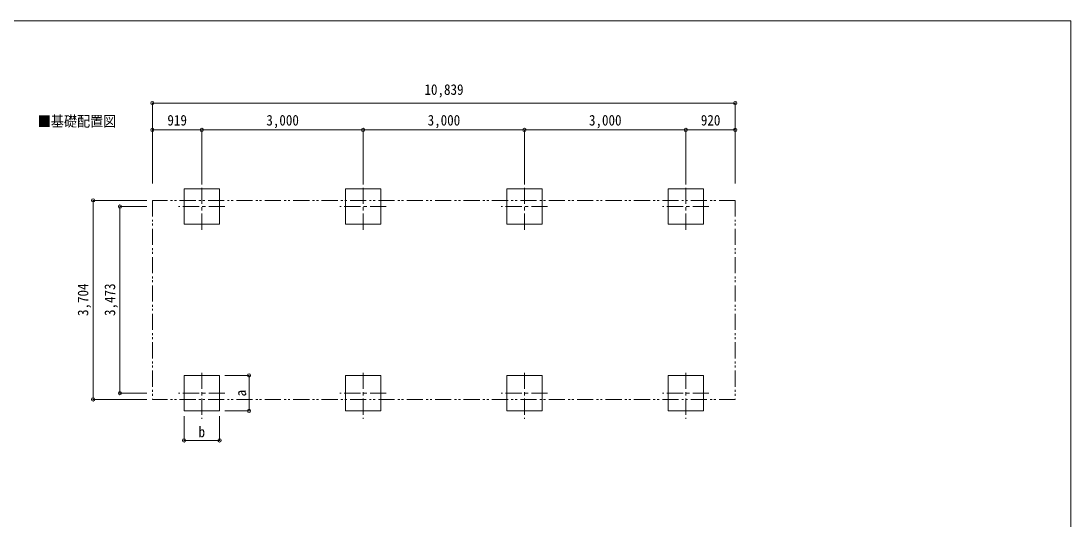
# Model space of a CAD drawing. Units: millimetres at full size, sheet at 1:60. Extents: x -16864 to 16864, y -11640 to 11640.
# Drawn here: x -3509 to 16016, y 2371 to 11640 of the extents above; entities that cross this region are included whole.
import ezdxf
from ezdxf.enums import TextEntityAlignment as Align

# ---------------------------------------------------------------- set-up
doc = ezdxf.new("R2010")
doc.units = ezdxf.units.MM
doc.header["$LTSCALE"] = 60
doc.header["$PDMODE"] = 32
doc.header["$PDSIZE"] = 60
doc.linetypes.add('CHAIN1', pattern=[8, 5, -1, 1, -1])
doc.linetypes.add('DOUBLE_CHAIN1', pattern=[8.8, 5, -1, 0.6, -0.6, 0.6, -1])
for name, color, linetype, lineweight in [('1-2', 134, 'Continuous', 9), ('1-8', 6, 'Continuous', 9), ('1-A', 4, 'CHAIN1', 9), ('F-0', 7, 'Continuous', 9)]:
    doc.layers.add(name, color=color, linetype=linetype, lineweight=lineweight)
doc.layers.add('1-7', color=7, linetype='Continuous')
doc.styles.add('ＭＳ ゴシック', font='')
doc.styles.get('ＭＳ ゴシック').set_extended_font_data('MS Gothic')

msp = doc.modelspace()

# ---------------------------------------------------------------- linework, layer by layer
at = {"layer": '1-2', "color": 6}
for p, q in [((9772.62, 10112.55), (-1066.3, 10112.55)), ((-147.78, 9612.55), (-1066.3, 9612.55)), ((2852.22, 9612.55), (-147.78, 9612.55)), ((5852.22, 9612.55), (2852.22, 9612.55)), ((8852.22, 9612.55), (5852.22, 9612.55)), ((9772.62, 9612.55), (8852.22, 9612.55))]:
    msp.add_line(p, q, dxfattribs=at)
at = {"layer": '1-8'}
for p, q in [((-1066.3, 8614.55), (-1066.3, 10112.55)), ((9772.62, 8614.55), (9772.62, 10112.55)), ((-147.78, 8614.55), (-147.78, 9612.55)), ((2852.22, 8614.55), (2852.22, 9612.55)), ((5852.22, 8614.55), (5852.22, 9612.55)), ((8852.22, 8614.55), (8852.22, 9612.55)), ((-2168.28, 8301.05), (-1168.64, 8301.05)), ((-2168.28, 4597.05), (-2168.28, 8301.05)), ((-1668.64, 8185.55), (-1168.64, 8185.55)), ((-1668.64, 4712.55), (-1668.64, 8185.55)), ((731.4, 5042.55), (281.4, 5042.55)), ((731.4, 4382.55), (731.4, 5042.55)), ((-1668.64, 4712.55), (-1168.64, 4712.55)), ((-2168.28, 4597.05), (-1168.64, 4597.05)), ((731.4, 4382.55), (281.4, 4382.55)), ((-477.64, 3833.55), (-477.64, 4283.55)), ((182.4, 3833.55), (182.4, 4283.55)), ((182.4, 3833.55), (-477.64, 3833.55))]:
    msp.add_line(p, q, dxfattribs=at)
for p in [(-1066.3, 10112.55), (9772.62, 10112.55), (-1066.3, 9612.55), (-147.78, 9612.55), (2852.22, 9612.55), (5852.22, 9612.55), (8852.22, 9612.55), (9772.62, 9612.55), (-2168.28, 8301.05), (-1668.64, 8185.55), (731.4, 5042.55), (-1668.64, 4712.55), (-2168.28, 4597.05), (731.4, 4382.55), (-477.64, 3833.55), (182.4, 3833.55)]:
    msp.add_point(p, dxfattribs=at)
at = {"layer": '1-A'}
for p, q in [((-147.64, 7755.55), (-147.64, 8615.55)), ((2852.36, 7755.55), (2852.36, 8615.55)), ((5852.36, 7755.55), (5852.36, 8615.55)), ((8852.36, 7755.55), (8852.36, 8615.55)), ((282.4, 8185.55), (-577.64, 8185.55)), ((3282.4, 8185.55), (2422.36, 8185.55)), ((6282.4, 8185.55), (5422.36, 8185.55)), ((9282.4, 8185.55), (8422.36, 8185.55)), ((-147.64, 5092.55), (-147.64, 4232.55)), ((2852.36, 5092.55), (2852.36, 4232.55)), ((5852.36, 5092.55), (5852.36, 4232.55)), ((8852.36, 5092.55), (8852.36, 4232.55)), ((282.4, 4712.55), (-577.64, 4712.55)), ((3282.4, 4712.55), (2422.36, 4712.55)), ((6282.4, 4712.55), (5422.36, 4712.55)), ((9282.4, 4712.55), (8422.36, 4712.55))]:
    msp.add_line(p, q, dxfattribs=at)
at = {"layer": '1-A', "color": 7, "linetype": 'DOUBLE_CHAIN1'}
for p, q in [((9772.62, 8301.05), (-1066.18, 8301.05)), ((-1066.18, 8301.05), (-1066.18, 4597.05)), ((9772.62, 8301.05), (9772.62, 4597.05)), ((9772.62, 4597.05), (-1066.18, 4597.05))]:
    msp.add_line(p, q, dxfattribs=at)
at = {"layer": '1-A', "linetype": 'Continuous'}
for points in [[(-477.64, 7855.55), (182.4, 7855.55), (182.4, 8515.55), (-477.64, 8515.55)], [(2522.36, 7855.55), (3182.4, 7855.55), (3182.4, 8515.55), (2522.36, 8515.55)], [(5522.36, 7855.55), (6182.4, 7855.55), (6182.4, 8515.55), (5522.36, 8515.55)], [(8522.36, 7855.55), (9182.4, 7855.55), (9182.4, 8515.55), (8522.36, 8515.55)], [(-477.64, 5042.55), (182.4, 5042.55), (182.4, 4382.55), (-477.64, 4382.55)], [(2522.36, 5042.55), (3182.4, 5042.55), (3182.4, 4382.55), (2522.36, 4382.55)], [(5522.36, 5042.55), (6182.4, 5042.55), (6182.4, 4382.55), (5522.36, 4382.55)], [(8522.36, 5042.55), (9182.4, 5042.55), (9182.4, 4382.55), (8522.36, 4382.55)]]:
    msp.add_lwpolyline(points, close=True, dxfattribs=at)
at = {"layer": 'F-0', "color": 5, "lineweight": 5}
for p, q in [((-16864.12, 11640), (16015.88, 11640)), ((16015.88, 11640), (16015.88, -11640))]:
    msp.add_line(p, q, dxfattribs=at)

# ---------------------------------------------------------------- texts
at = {"layer": '1-7', "style": 'ＭＳ ゴシック', "width": 0.9}
msp.add_text('■基礎配置図', height=197.9, dxfattribs=at).set_placement((-3196.29, 9615.52), align=Align.BOTTOM_LEFT)
at = {"layer": '1-8', "color": 7, "style": 'ＭＳ ゴシック', "width": 0.9}
for s, p in [('10,839', (3993.16, 10205.55)), ('919', (-787.04, 9634.89)), ('3,000', (1052.22, 9634.89)), ('3,000', (4052.22, 9634.89)), ('3,000', (7052.22, 9634.89)), ('920', (9132.42, 9634.89)), ('b', (-207.62, 3834.31))]:
    msp.add_text(s, height=197.9, dxfattribs=at).set_placement(p, align=Align.BOTTOM_LEFT)
for s, p in [('3,704', (-2198.28, 6149.05)), ('3,473', (-1698.64, 6149.05)), ('a', (736.45, 4652.55))]:
    msp.add_text(s, height=197.9, rotation=90, dxfattribs=at).set_placement(p, align=Align.BOTTOM_LEFT)

doc.saveas('drawing.dxf')
